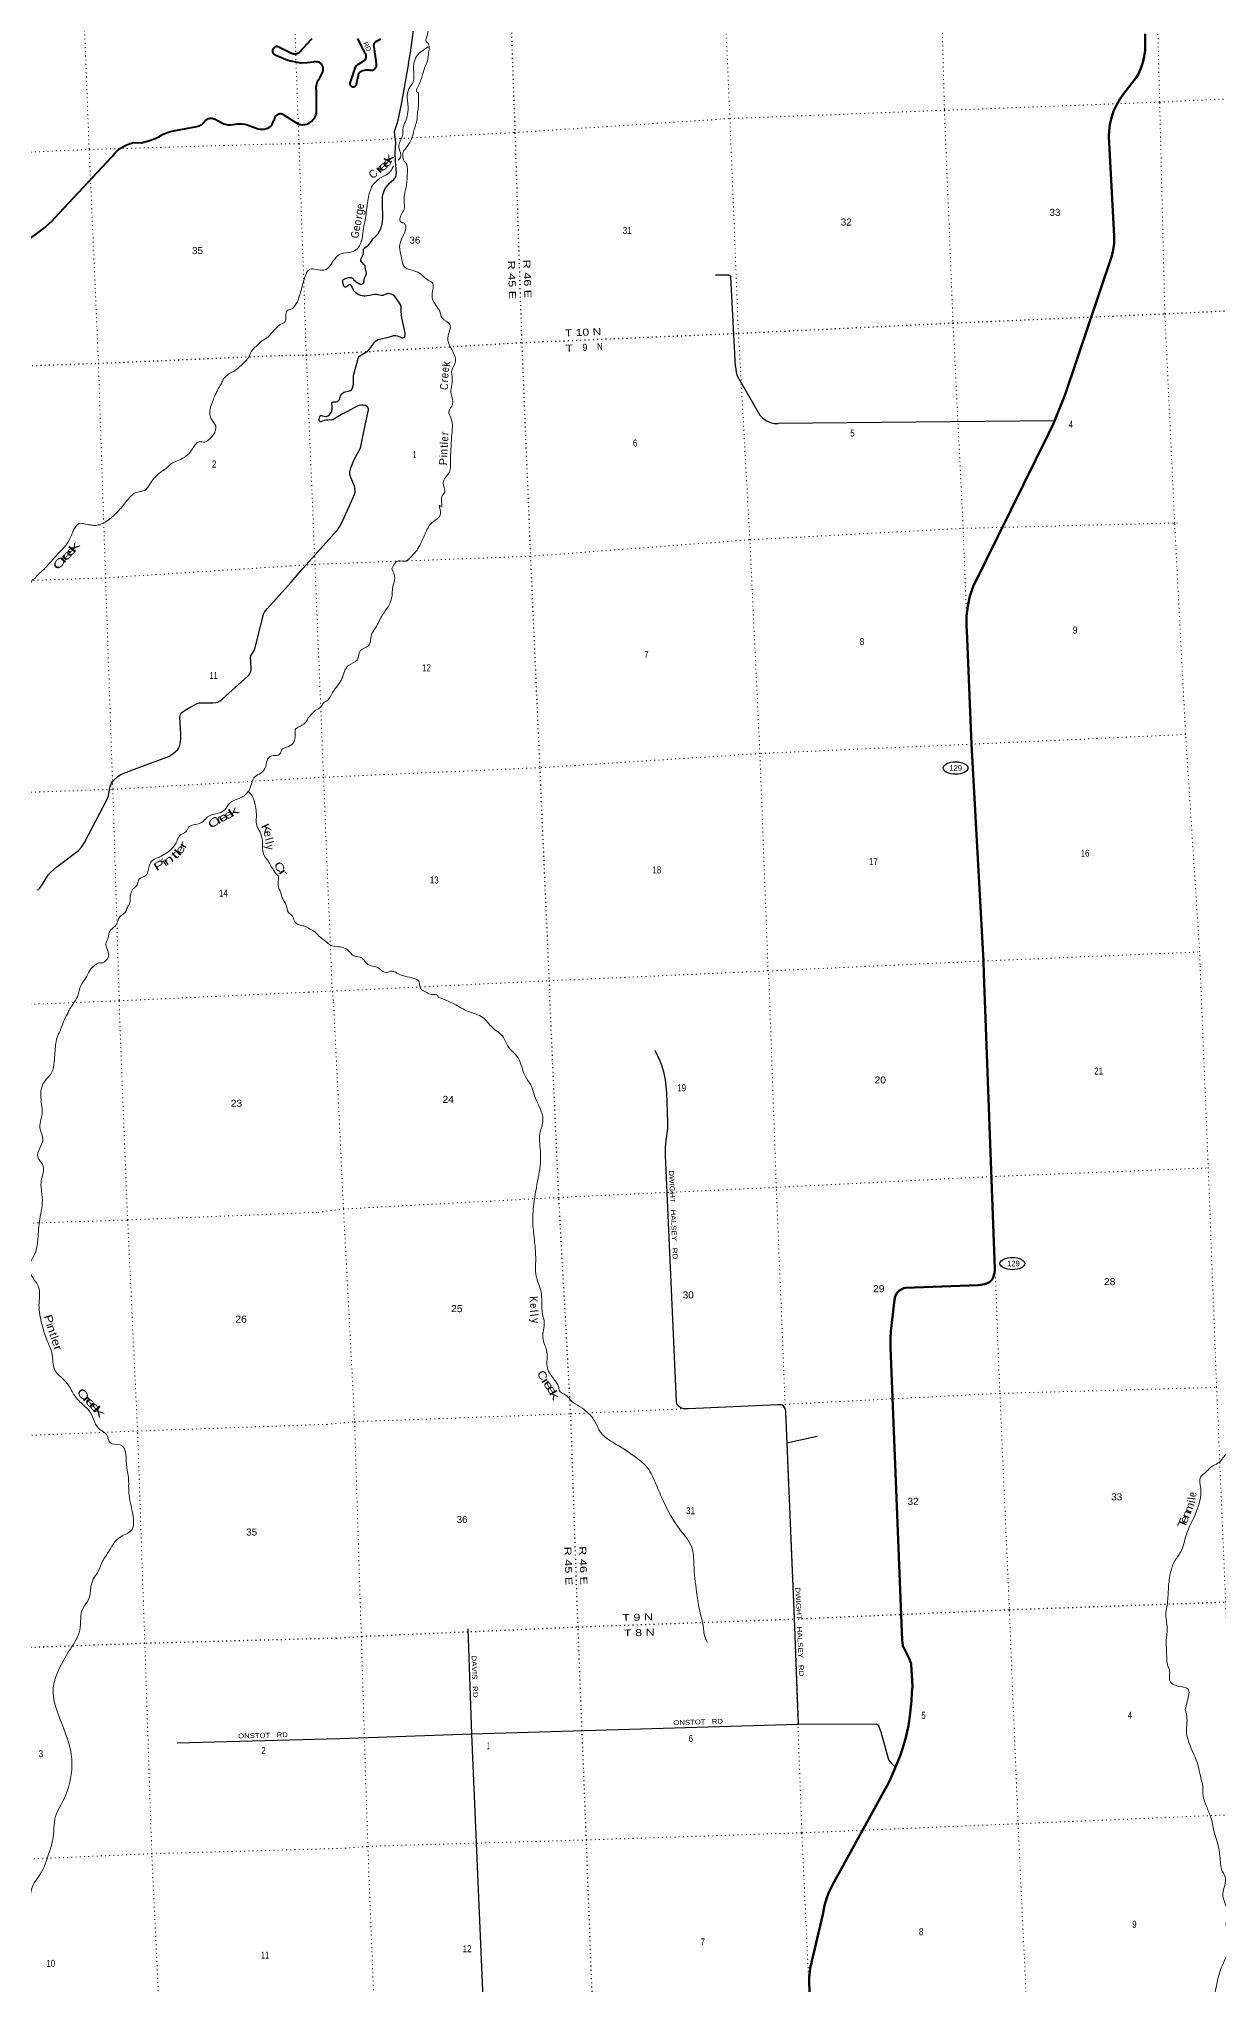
# Model space of a CAD drawing. Header units: feet. Extents: x 757852 to 1040949, y -536576 to -344549.
# Drawn here: x 975915 to 1005393, y -461373 to -412754 of the extents above; entities that cross this region are included whole.
import ezdxf
from ezdxf.enums import TextEntityAlignment as Align

# ---------------------------------------------------------------- set-up
doc = ezdxf.new("R2010")
doc.units = ezdxf.units.FT
doc.header["$LTSCALE"] = 70
doc.linetypes.add('DOTTED', pattern=[1.5, 0.3, -1.2])
for name, color, linetype, lineweight in [('17', 7, 'Continuous', 25), ('23', 7, 'Continuous', 70), ('26', 7, 'Continuous', 40), ('29', 7, 'Continuous', 25), ('39', 7, 'Continuous', 13), ('6', 7, 'DOTTED', 25), ('7', 7, 'DOTTED', 13)]:
    doc.layers.add(name, color=color, linetype=linetype, lineweight=lineweight)
for name, color, linetype in [('27', 7, 'Continuous'), ('30', 7, 'Continuous'), ('41', 7, 'Continuous')]:
    doc.layers.add(name, color=color, linetype=linetype)

msp = doc.modelspace()

# ---------------------------------------------------------------- linework, layer by layer
at = {"layer": '17'}
for centre, major_axis in [((998830.27, -430978.18), (-309.24, 1)), ((1000249.55, -443363.02), (309.24, -1))]:
    msp.add_ellipse(centre, major_axis=major_axis, ratio=0.500121, dxfattribs=at)
at = {"layer": '23'}
for points in [[(999537.63, -436123.95), (999525.14, -435801.96), (999224.68, -430381.89), (999111.3, -427541.82), (999104.04, -427436.88), (999105.27, -427181.97), (999133.14, -426928.58), (999187.34, -426679.49), (999267.28, -426437.44), (1001153.43, -422623.71), (1001279.1, -422365.82), (1001570.67, -421639.76), (1002721.67, -418228.21), (1002735.45, -418182.6), (1002771.23, -418026.63), (1002790.51, -417867.77), (1002792.71, -417730.76), (1002793.08, -417707.74), (1002791.71, -417680.76), (1002665.22, -415189.73), (1002668.21, -415061.88), (1002687.82, -414891.71), (1002725.12, -414724.53), (1002779.69, -414562.16), (1002850.93, -414406.39), (1002938.07, -414258.91), (1003040.14, -414121.36), (1003354.17, -413707.68), (1003391.76, -413641.32), (1003459.02, -413497.63), (1003510.9, -413347.7), (1003546.82, -413193.17), (1003566.39, -413035.73), (1003567.63, -412630.76)], [(999537.63, -436123.95), (999813.47, -443496.14), (999809.84, -443536.18), (999803.08, -443583.5), (999785.94, -443660.98), (999779.7, -443680.73), (999767.23, -443716.09), (999755.8, -443741.05), (999736.56, -443768.61), (999723.58, -443784.73), (999699.14, -443806.04), (999660.18, -443833.61), (999638.35, -443845.04), (999607.69, -443858.04), (999549.48, -443874.68), (999462.18, -443891.32), (999392.83, -443900.33), (997576.22, -443974.25), (997539.49, -443979.71), (997521.82, -443983.87), (997499.99, -443993.23), (997431.4, -444033.79), (997412.69, -444048.35), (997385.67, -444073.31), (997364.88, -444100.35), (997345.34, -444133.81), (997319.15, -444190.82), (997309.8, -444226.18), (997300.18, -444266.14), (997211.64, -445051.09), (997205.03, -445246.23), (997201.33, -445465.36), (997496.3, -452777.21), (997499.48, -452843.66), (997508.32, -452905.54), (997514.56, -452928.42), (997525.46, -452954.93), (997585.83, -453071.11), (997676.94, -453248.43), (997698, -453300.2), (997711.51, -453343.88), (997718.01, -453377.44), (997749.39, -453936.77), (997740.55, -454073.73)], [(997740.55, -454073.73), (997732.3, -454293.34), (997685.23, -454676.58), (997653.32, -454908.99), (997587.04, -455208.76), (997511.97, -455470.56), (997441.3, -455670.23), (997304.37, -456011.22), (997170.56, -456318.87)], [(997170.56, -456318.87), (995745.16, -458906.51), (995653.7, -459097.86), (995615.39, -459220.46), (995550.39, -459411.82), (995508.68, -459634.43), (995196.4, -460978.08), (995180.14, -461129.79), (995173.79, -461226.47), (995169.67, -461329.09), (995256.72, -463453.39)]]:
    msp.add_lwpolyline(points, dxfattribs=at)
at = {"layer": '26'}
for points in [[(981766.37, -413092.16), (981763.2, -413079.99), (981761.33, -413067.55), (981760.77, -413054.99), (981761.52, -413042.44), (981763.58, -413030.04), (981766.93, -413017.92), (981771.52, -413006.22), (981777.32, -412995.06), (981784.25, -412984.56), (981792.23, -412974.85), (981801.19, -412966.03), (981811.02, -412958.19), (981821.62, -412951.42), (981832.87, -412945.8), (981844.64, -412941.38), (981856.81, -412938.22), (981869.24, -412936.35), (981881.8, -412935.79), (982230.2, -413107.76), (982234.78, -413110.06), (982251.87, -413117.26), (982269.63, -413122.64), (982287.85, -413126.14), (982306.34, -413127.71), (982324.89, -413127.34), (982343.29, -413125.03), (982361.36, -413120.81), (982378.89, -413114.73), (982395.68, -413106.84), (982411.56, -413097.25), (982426.35, -413086.05), (982720.76, -412765.86), (982727.92, -412759.09), (982744.64, -412745.55)], [(983803.21, -413511.23), (983685.41, -413862.98), (983685.44, -413866.17), (983686.17, -413875.35), (983687.86, -413884.4), (983690.48, -413893.22), (983694.01, -413901.72), (983698.41, -413909.81), (983703.63, -413917.39), (983709.61, -413924.39), (983716.29, -413930.72), (983723.6, -413936.32), (983731.45, -413941.12), (983739.77, -413945.08), (983748.45, -413948.14), (983757.4, -413950.29), (983766.53, -413951.48), (983775.73, -413951.71), (983784.91, -413950.98), (983793.96, -413949.3), (983802.78, -413946.68), (983811.28, -413943.15), (983819.37, -413938.75), (983826.95, -413933.53), (983833.95, -413927.54), (983840.28, -413920.86), (983845.88, -413913.55), (983850.68, -413905.7), (983854.64, -413897.39), (983857.7, -413888.71), (983900.19, -413685.49), (983900.46, -413682.91), (983903.56, -413663.93), (983908.62, -413645.37), (983915.6, -413627.45), (983924.41, -413610.35), (983934.96, -413594.27), (983947.14, -413579.38), (983960.8, -413565.85), (983974.65, -413559.62), (984012.97, -413545.6), (984052.55, -413535.67), (984092.95, -413529.92), (984133.73, -413528.44), (984174.44, -413531.22), (984180.73, -413533.35), (984194.53, -413536.87), (984208.62, -413538.93), (984222.85, -413539.5), (984237.06, -413538.58), (984251.1, -413536.19), (984264.82, -413532.34), (984278.05, -413527.07), (984290.66, -413520.45), (984302.51, -413512.55), (984313.47, -413503.46), (984323.42, -413493.27), (984332.25, -413482.09), (984339.86, -413470.06), (984346.17, -413457.29), (984351.12, -413443.93), (984354.64, -413430.13), (984356.7, -413416.04), (984357.27, -413401.81), (984356.36, -413387.6), (984353.96, -413373.56), (984293.33, -412952.13), (984292.44, -412947.27), (984290.85, -412933.2), (984290.75, -412919.04), (984292.13, -412904.95), (984294.97, -412891.08), (984299.24, -412877.58), (984304.91, -412864.6), (984311.9, -412852.29), (984320.14, -412840.77), (984329.53, -412830.18), (984339.99, -412820.63), (984351.38, -412812.22), (984363.59, -412805.05), (984376.48, -412799.2), (984466.79, -412752.53)], [(983882.39, -412745.53), (984055.11, -413102.62), (984059.41, -413107.55), (984068.14, -413119.27), (984075.59, -413131.84), (984081.69, -413145.11), (984086.37, -413158.95), (984089.58, -413173.21), (984091.28, -413187.72), (984091.45, -413202.33), (984090.1, -413216.88), (984087.23, -413231.21), (984082.88, -413245.15), (984077.1, -413258.57), (984069.95, -413271.31), (984061.5, -413283.23), (984051.85, -413294.21), (984041.11, -413304.11), (984029.39, -413312.84), (984016.83, -413320.3), (984003.55, -413326.4), (983880.28, -413398.83), (983877.04, -413401.61), (983857.83, -413420.19), (983840.66, -413440.67), (983825.74, -413462.84), (983813.21, -413486.44), (983803.21, -413511.23)], [(981734.89, -414916.21), (981752.58, -414854.21), (981767.85, -414824.59), (981786.26, -414797.16), (981801.7, -414767.97), (981803.97, -414762.31), (981814.05, -414737.19), (981821.27, -414712.31), (981823.91, -414705.43), (981830.68, -414692.13), (981838.81, -414679.6), (981848.2, -414668), (981858.75, -414657.44), (981870.35, -414648.04), (981882.86, -414639.9), (981896.16, -414633.12), (981910.1, -414627.76), (981924.51, -414623.9), (981939.26, -414621.55), (981954.17, -414620.77), (981969.07, -414621.54), (981983.82, -414623.87), (981998.24, -414627.73), (982012.18, -414633.07), (982025.48, -414639.84), (982038.01, -414647.97), (982049.61, -414657.36), (982404.83, -414887.32), (982423.95, -414891.9), (982461.17, -414897.73), (982498.8, -414899.65), (982536.42, -414897.62), (982573.62, -414891.67), (982609.99, -414881.86), (982645.14, -414868.3), (982678.69, -414851.15), (982710.25, -414830.58), (982739.49, -414806.83), (982766.09, -414780.14), (982789.76, -414750.83), (982810.23, -414719.2), (982827.28, -414685.61), (982840.73, -414650.41), (982850.42, -414614.01), (982857.65, -414056.5), (982854.57, -414040.52), (982849.94, -414001.03), (982849.46, -413961.28), (982853.14, -413921.69), (982860.94, -413882.7), (982872.77, -413844.75), (982888.5, -413808.24), (982907.96, -413773.57), (982930.94, -413741.13), (983009.59, -413578.37), (983009.98, -413577.44), (983016.33, -413559.45), (983020.76, -413540.9), (983023.23, -413521.99), (983023.71, -413502.92), (983022.19, -413483.91), (983018.7, -413465.16), (983013.26, -413446.87), (983005.94, -413429.26), (982996.83, -413412.51), (982986.01, -413396.8), (982973.6, -413382.31), (982959.75, -413369.2), (982944.61, -413357.6), (982928.34, -413347.65), (982911.11, -413339.46), (982893.13, -413333.11), (982874.58, -413328.68), (982855.66, -413326.21), (982836.6, -413325.73), (982817.58, -413327.25), (982798.83, -413330.74), (982780.55, -413336.18), (982623.04, -413356.19), (982459.73, -413359.98), (982138.75, -413297.3), (981824.32, -413161.88), (981820.04, -413159.48), (981809.54, -413152.55), (981799.83, -413144.56), (981791.01, -413135.6), (981783.17, -413125.77), (981776.4, -413115.18), (981770.78, -413103.93), (981766.37, -413092.16)], [(974635.35, -418524.06), (976022.35, -417500.5), (976236.19, -417311.55), (976427, -417103.84), (977729.63, -415706.4), (977750.99, -415681.4), (977773.97, -415656.4), (977813.48, -415608.95), (977879.06, -415545.15), (977950.94, -415488.56), (978028.34, -415439.79), (978110.41, -415399.38), (978196.27, -415367.77), (978284.95, -415345.31), (978299.86, -415342.49), (978473.04, -415350.4), (978472.97, -415348.39), (978629.64, -415311.61), (978781.6, -415258.65), (978911.93, -415198.19), (979006.12, -415143.72), (979105.48, -415099.39), (979208.94, -415065.69), (979315.35, -415042.99), (979330.54, -415040.69), (979862, -414947.46), (979895.16, -414938.13), (979927.16, -414925.38), (979957.65, -414909.36), (979986.3, -414890.24), (980012.79, -414868.23), (980036.84, -414843.57), (980041.08, -414838.65), (980029.46, -414851.11)], [(980029.46, -414851.11), (980099.18, -414776.32), (980115.89, -414764.66), (980133.71, -414754.82), (980152.48, -414746.89), (980171.96, -414740.96), (980191.96, -414737.11), (980212.26, -414735.37), (980232.62, -414735.76), (980252.83, -414738.27), (980272.67, -414742.88), (980291.92, -414749.54), (980303.44, -414754.66), (980504.25, -414860.34), (980535.94, -414875.57), (980569.04, -414887.41), (980603.2, -414895.73), (980638.05, -414900.43), (980673.19, -414901.46), (980702.67, -414899.48), (980878.93, -414881.16), (980880.94, -414881.09), (980940.58, -414877.01), (981000.32, -414879.19), (981059.51, -414887.61), (981117.49, -414902.16), (981165.54, -414919.32), (981396.01, -415005.39), (981435.55, -415011.97), (981475.57, -415014.38), (981515.62, -415012.6), (981555.26, -415006.64), (981594.06, -414996.57), (981631.6, -414982.5), (981667.46, -414964.58), (981701.25, -414943.01), (981734.89, -414916.21)]]:
    msp.add_lwpolyline(points, dxfattribs=at)
at = {"layer": '29'}
for p, q in [((984751.14, -416300.77), (984698.88, -416343.56)), ((993165.72, -418655.39), (992827.84, -418657.75)), ((993324.62, -420940.09), (993212.3, -418699.89)), ((1001288.85, -422303.28), (994395.84, -422368.23)), ((981626.51, -426990.36), (982222.05, -426329.45)), ((994612.09, -447847.26), (995366.08, -447678.69)), ((979370.7, -455343.55), (983434.07, -455230.08))]:
    msp.add_line(p, q, dxfattribs=at)
for points in [[(985156.32, -413362.32), (985201.34, -413098.81), (985267.4, -412600.91), (985271.81, -412537.02), (985263, -412332.14), (985247.58, -412080.98), (985249.78, -412001.68), (985267.4, -411847.45), (985276.2, -411807.8), (985289.42, -411768.15), (985357.68, -411609.52), (985377.5, -411534.62), (985412.73, -411340.75), (985456.77, -411076.38)], [(985156.32, -413362.32), (984976.56, -414346.68), (984876.91, -414824.25), (984812.15, -415024.55)], [(984513.22, -417246.09), (984501.11, -416861.67), (984505.52, -416694.23), (984518.73, -416623.73), (984553.96, -416526.8), (984589.19, -416469.52), (984642.04, -416403.43), (984681.67, -416359.36), (984787.37, -416271.24), (984840.22, -416205.15), (984853.43, -416103.81), (984831.41, -415817.41), (984822.6, -415605.91), (984835.81, -415354.76), (984809.39, -415152.08), (984804.99, -415077.17), (984812.15, -415024.55)], [(984081.62, -418500.75), (984073.93, -418447.88), (984068.42, -418430.25), (984064.02, -418420.34), (984037.6, -418389.49), (983982.55, -418327.81), (983964.93, -418304.68), (983959.43, -418290.36), (983958.32, -418279.34), (983962.73, -418256.21), (983975.94, -418228.67), (984004.57, -418178), (984013.37, -418161.48), (984019.98, -418139.45), (984028.79, -418076.66), (984028.79, -418017.17), (984032.09, -418003.96), (984035.39, -417997.35), (984045.3, -417986.34), (984053.01, -417979.72), (984097.05, -417953.28), (984126.78, -417933.46), (984156.5, -417907.02), (984215.96, -417832.11), (984282.02, -417735.18), (984300.73, -417715.36), (984341.47, -417686.71), (984366.79, -417660.28), (984385.51, -417631.63), (984438.36, -417541.32), (984469.18, -417475.21), (984483.5, -417432.26), (984495.61, -417382.68), (984513.22, -417246.09)], [(983768.95, -419017.37), (983729.31, -418928.15), (983708.39, -418905.01), (983698.48, -418900.61), (983685.27, -418901.71), (983659.95, -418911.62), (983600.49, -418951.28), (983586.18, -418955.68), (983575.17, -418956.79), (983564.16, -418953.48), (983555.35, -418950.18), (983545.44, -418941.36), (983538.84, -418930.35), (983505.81, -418812.48), (983506.91, -418798.16), (983514.62, -418782.74), (983533.33, -418766.22), (983556.45, -418755.2), (983665.45, -418717.75), (983681.97, -418714.45), (983698.48, -418715.55), (983720.5, -418718.85), (983740.32, -418726.56), (983753.53, -418737.58), (983781.05, -418764.02), (983848.21, -418823.5), (983888.95, -418851.04), (983919.78, -418868.66), (983947.3, -418880.78), (983969.32, -418885.19), (983990.24, -418881.88), (984005.66, -418873.07), (984021.07, -418862.05), (984030.98, -418847.73), (984043.09, -418827.91), (984046.39, -418806.98), (984045.29, -418770.63), (984048.59, -418751.9), (984062.91, -418718.85), (984094.84, -418648.35), (984100.34, -418629.63), (984100.34, -418610.9), (984081.62, -418500.75)], [(984969.57, -419567.59), (984971.23, -419449.17), (984965.72, -419423.84), (984947, -419383.08), (984850.12, -419235.48), (984814.88, -419195.82), (984763.14, -419153.96), (984718, -419131.93), (984687.17, -419122.02), (984658.54, -419118.71), (984638.73, -419120.92), (984570.47, -419145.15), (984529.73, -419160.57), (984509.91, -419164.98), (984497.8, -419164.98), (984466.97, -419163.88), (984427.34, -419156.17), (984386.6, -419147.35), (984350.27, -419142.95), (984312.83, -419142.95), (984259.99, -419149.56), (984191.73, -419164.98), (984119.06, -419177.1), (984069.51, -419182.6), (984037.59, -419182.6), (983992.45, -419177.1), (983958.32, -419167.18), (983910.97, -419147.36), (983874.64, -419127.53), (983833.9, -419099.99), (983810.78, -419079.06), (983790.97, -419053.73), (983768.95, -419017.37)], [(993165.72, -418655.39), (993186.23, -418661.02), (993197.24, -418670.93), (993206.05, -418680.84), (993212.3, -418699.89)], [(984619.46, -420214.19), (984735.05, -420180.04), (984762.03, -420173.99), (984782.4, -420170.13), (984811.58, -420167.38), (984837.45, -420169.03), (984867.18, -420174.54), (984892.5, -420182.25), (984981.68, -420220.8), (984991.59, -420223.01), (985001.5, -420223.56), (985021.31, -420220.8), (985032.33, -420215.85), (985040.59, -420211.45), (985058.75, -420196.57), (985065.91, -420188.31), (985071.41, -420178.4), (985074.17, -420170.69), (985074.16, -420160.22), (985068.65, -420112.85), (984987.18, -419724.01), (984969.57, -419567.59)], [(983864.18, -420865.19), (983895, -420740.73), (983906.01, -420708.78), (983914.82, -420693.36), (983924.73, -420682.34), (983937.94, -420672.43), (984090.98, -420585.41), (984131.72, -420557.87), (984155.94, -420536.94), (984210.99, -420469.75), (984306.77, -420330.95), (984327.69, -420308.92), (984351.91, -420289.09), (984377.24, -420275.88), (984398.16, -420267.06), (984427.88, -420259.35), (984464.22, -420252.74), (984619.46, -420214.19)], [(983291.65, -422257.54), (983268.54, -422271.86), (983252.03, -422277.36), (983233.31, -422279.57), (983179.37, -422277.36), (983130.92, -422279.57), (983086.88, -422285.08), (983042.84, -422294.99), (982961.37, -422321.42), (982954.76, -422321.43), (982945.96, -422321.42), (982934.94, -422313.72), (982926.14, -422301.6), (982920.63, -422286.18), (982919.53, -422266.35), (982933.84, -422198.06), (982941.55, -422182.63), (982951.46, -422173.82), (982963.57, -422169.41), (982981.18, -422169.42), (983007.61, -422171.61), (983091.29, -422189.24), (983105.59, -422189.24), (983121.01, -422187.04), (983137.52, -422179.33), (983148.54, -422173.82), (983177.16, -422148.49), (983196.98, -422123.15), (983217.9, -422091.21), (983234.41, -422052.65), (983243.22, -422008.59), (983247.62, -421971.14), (983247.63, -421944.7), (983234.41, -421856.57), (983236.61, -421842.26), (983245.42, -421832.34), (983260.84, -421826.84), (983291.67, -421823.53), (983348.92, -421823.53), (983372.04, -421816.93), (983399.56, -421800.4), (983419.38, -421779.47), (983430.39, -421764.04), (983436.99, -421749.73), (983443.6, -421711.17), (983455.71, -421672.62), (983468.92, -421648.39), (983483.24, -421631.86), (983519.57, -421601.02), (983541.59, -421586.7), (983553.7, -421581.19), (983573.52, -421574.59), (983643.98, -421559.16), (983680.31, -421550.35), (983703.44, -421541.53), (983725.45, -421526.12), (983743.07, -421504.08), (983757.38, -421478.75), (983773.9, -421422.57), (983780.5, -421386.22), (983782.71, -421334.44), (983778.3, -421208.87), (983780.5, -421185.74), (983791.52, -421131.76), (983864.18, -420865.19)], [(993324.62, -420940.09), (993341.48, -421085.51), (993363.5, -421156.01), (993407.54, -421235.32), (993940.42, -422160.62), (994002.07, -422226.71), (994063.73, -422270.77), (994120.98, -422306.02), (994226.67, -422350.08), (994297.14, -422363.3), (994395.84, -422368.23)], [(982222.05, -426329.45), (982525.36, -425985.16), (983379.73, -425024.61), (983432.57, -424949.7), (983520.66, -424777.87), (983802.51, -424143.38), (983817.92, -424081.69), (983820.13, -424046.45), (983815.72, -423989.16), (983802.51, -423931.88), (983714.43, -423720.39), (983694.61, -423669.71), (983688.01, -423623.45), (983688.01, -423574.98), (983705.62, -423500.08), (983780.5, -423306.21), (983802.51, -423253.34), (983910.41, -423061.67), (983943.44, -422988.97), (983961.06, -422938.29), (984022.71, -422654.1), (984154.83, -422028.42), (984154.84, -422006.39), (984146.03, -421979.95), (984126.21, -421951.31), (984110.79, -421940.3), (984068.96, -421916.06), (984022.71, -421905.05), (983965.47, -421907.25), (983919.23, -421916.06), (983872.97, -421931.49), (983626.35, -422063.67), (983476.62, -422142.98), (983291.65, -422257.54)], [(980265.98, -429349.07), (980342.33, -429341.2), (980389.28, -429328.28), (980445.62, -429298.92), (980506.66, -429248.43), (981135.78, -428684.78), (981170.99, -428646.03), (981196.81, -428601.41), (981213.25, -428561.48), (981220.29, -428515.68), (981210.9, -428323.1), (981208.56, -428215.07), (981215.59, -428172.8), (981281.32, -428069.46), (981302.45, -428022.49), (981328.27, -427937.94), (981530.15, -427130.05), (981555.98, -427079.55), (981581.8, -427045.5), (981626.51, -426990.36)], [(977689.12, -431465.48), (977709.95, -431400.86), (977732.86, -431357.1), (977757.86, -431317.5), (977795.36, -431274.78), (977876.6, -431196.62), (977922.43, -431163.28), (977966.18, -431137.23), (978149.5, -431062.2), (979178.57, -430678.73), (979224.4, -430651.62), (979261.9, -430626.62), (979332.73, -430566.19), (979386.89, -430511.99), (979416.05, -430470.31), (979432.72, -430436.97), (979449.38, -430374.44), (979466.05, -430241.07), (979466.06, -430135.82), (979441.05, -429707.54), (979445.22, -429677.32), (979453.56, -429643.97), (979474.39, -429604.37), (979495.21, -429582.49), (979545.22, -429546.02), (979653.53, -429478.29), (979870.18, -429365.74), (979924.35, -429348.03), (979978.51, -429344.9), (980265.98, -429349.07)], [(975872.61, -434024.75), (975916.36, -434002.86), (975941.36, -433977.85), (975989.27, -433908.04), (976112.18, -433704.84), (976155.92, -433641.27), (976203.84, -433592.3), (976364.23, -433449.54), (976905.85, -433041.06), (976982.94, -432958.73), (977055.84, -432840.98), (977630.79, -431740.58), (977653.71, -431670.76), (977689.12, -431465.48)], [(991314.28, -438032.45), (991385.97, -438191.7), (991448.46, -438317.26), (991481.63, -438402.38), (991528.36, -438568.37), (991570.41, -438774.09), (991581.37, -438852.79), (991603.96, -439098.43), (991628.82, -439833.12), (991630.9, -439985.54), (991589.43, -440290.16), (991572.75, -440464.33), (991572.41, -440663.88), (991842.99, -446811.9), (991854.29, -446862.92), (991873.66, -446886.74), (991912.7, -446923.71), (991976.58, -446966.92), (992021.35, -446984.74), (992059.44, -446989.74), (992149.61, -446985.08), (994386.71, -446888.82), (994467.16, -446885.21), (994497.19, -446894.82), (994515.2, -446914.04), (994549.3, -446963.46), (994566.84, -447002.95), (994580.04, -447069.03), (994792.6, -452230.38), (994893.61, -454876.13)], [(986640.49, -452490.2), (986728.33, -455123.15), (987070.55, -463094.74), (987186.2, -465925.61), (987199.02, -466030.69), (987284.65, -466359.76), (987519.4, -467402.11), (987527.32, -467501.31), (987523.5, -467634.53), (987494.61, -467819.26), (987474.2, -467887.36), (987343.91, -468212.01), (987329.13, -468266.75), (987318.21, -468324.23), (987312.36, -468417.88), (987310.71, -468600.43), (987511.63, -471164.57)], [(983434.07, -455230.08), (986736.2, -455118.8), (994895.74, -454876.12), (996843.15, -454864.16), (996865.82, -454874.63), (996879.84, -454886.32), (996903.27, -454921.65), (996958.59, -455071.6), (997146.19, -455730.28), (997165.4, -455772.29), (997195.25, -455821.45), (997237.31, -455870.55), (997329.49, -455948.67)]]:
    msp.add_lwpolyline(points, dxfattribs=at)
at = {"layer": '39'}
for p, q in [((985579.18, -412993.58), (985645.53, -412951.54)), ((982432.76, -429939.33), (982376.83, -429969.06)), ((982623.56, -434964.51), (982588.41, -434946.41))]:
    msp.add_line(p, q, dxfattribs=at)
for points in [[(1003389.49, -402625.1), (1003682.53, -402650.94), (1004045.56, -402709.55), (1004405.26, -402782.4), (1004796.37, -402922.09), (1005138.43, -403046.09), (1005454.02, -403205.59), (1005630.88, -403325.63), (1005753.11, -403398.07), (1005909.79, -403517.1), (1006067.63, -403660.2), (1006189.12, -403758.83), (1006324.59, -403897), (1006415.7, -404033.32), (1006579.67, -404178.14), (1006739.72, -404325.16), (1006857.08, -404546.68), (1006964.83, -404943.67), (1006994.48, -405223.81), (1007036.73, -405473.16), (1007041.03, -405853.11), (1007071.46, -406149.3), (1007063.29, -406479.58), (1007064.7, -406841.56), (1007067.15, -407183.38), (1007073.07, -407430.49), (1007074.91, -407718.03), (1007096.72, -408002.58), (1007121.78, -408270.88), (1007169.37, -408505.89), (1007186.94, -408744.38), (1007217.79, -408966.13), (1007249.36, -409244.17), (1007306.86, -409434.44), (1007364.78, -409674.98), (1007365.06, -409805.7), (1007348.58, -409880.94), (1007342.62, -409965.71), (1007302.66, -410096.4), (1007331.05, -410225.75), (1007410.34, -410408.91), (1007470.53, -410737.84), (1007516.57, -410940.74), (1007584.17, -411090.29), (1007648.44, -411254.08), (1007709.7, -411355.67), (1007765.55, -411511.83), (1007818.12, -411766.7), (1007902.99, -411981.78), (1008009.83, -412193.76), (1008112.15, -412353.68), (1008235.8, -412538.69), (1008353.04, -412715.97), (1008509.98, -412923.48), (1008652.83, -413089.45), (1008806.69, -413274.99), (1009027.58, -413473.33), (1009283.95, -413698.08), (1009551.27, -413857.93), (1009882.05, -414123.29), (1010119.68, -414334.88), (1010352.03, -414520.59), (1010429.06, -414740.08), (1010620.84, -414877.49), (1010668.69, -414826.87), (1010648.52, -414701.14), (1010545.85, -414575.44), (1010453.32, -414451.25), (1010320.63, -414329.04), (1010178.1, -414211.33), (1010101.65, -414128.6), (1009980.26, -414031.97), (1009978.58, -413955.62), (1010151.13, -414069.85), (1010367.39, -414214.1), (1010571.99, -414366.98), (1010695.77, -414471.53), (1010793.88, -414627.62), (1010929.35, -414890.5), (1011236.56, -415084.6), (1011416.45, -415184.38), (1011624.2, -415319), (1011763.3, -415448.95), (1011885.27, -415557.61), (1012181.24, -415685.88), (1012376.78, -415734.61), (1012677.33, -415832.49), (1013086.96, -415939.09), (1013175.9, -415989.03), (1013249.11, -416088.02), (1013357.16, -416116.91), (1013383.45, -416119.64), (1013405.73, -416122.57), (1013450.47, -416132.44), (1013495.8, -416093.5)], [(986508.49, -408826.57), (986365.66, -409076.96), (986296.66, -409231.21), (986219.17, -409418.05), (986149.03, -409590.45), (986093.07, -409806.41), (986054.69, -410011.45), (985982.94, -410191.97), (985895.93, -410306.87), (985839.39, -410386.08), (985756.33, -410541.02), (985662.01, -410712.6), (985610.75, -410817.7), (985571.27, -410958.42), (985565.31, -411043.19), (985587.23, -411205.04), (985566.37, -411314.68), (985551.67, -411468.27), (985553.02, -411621.07), (985554.02, -411808.08), (985548.77, -411949.14), (985560.55, -412109.47), (985583.74, -412172.7), (985637.68, -412330.96), (985649.17, -412485.28), (985613.19, -412698.24), (985595.02, -412821.83), (985628.69, -412852.36), (985650.51, -413136.91), (985610.8, -413356.09), (985558.12, -413473.33), (985508.15, -413646.75), (985395.37, -413935.9), (985374.54, -414087.78), (985380.56, -414087.48), (985404.81, -414172.78), (985401.89, -414362), (985403.28, -414432.33), (985379.87, -414572.26), (985372.71, -414715.43), (985298.65, -415014.74), (985209.57, -415294.68), (985084.09, -415487.9), (985027.46, -415565.1), (985017.83, -415740.57), (985043.22, -415807.71), (985081.29, -415846.07), (985126.49, -416073.15), (985102.65, -416412.24), (985045, -416801.26), (985043.44, -417018.57), (985006.59, -417088.76), (984959.93, -417330.41), (985041.97, -417362.59), (984982.71, -417759.74), (984929.5, -417949.41), (984980.85, -418220.44), (985050.43, -418452.36), (985233.56, -418535.89), (985432.37, -418610.6), (985608.67, -418760.85), (985743.34, -418840.73), (985744.33, -419152.44), (985802.8, -419362.78), (985935.16, -419561.45), (985993.51, -419727.54), (986188.75, -419894.95), (986136.32, -420225.39), (986208.68, -420473.26), (986323.1, -420841.76), (986236.05, -421039.13), (986247.19, -421227.66), (986225.65, -421447.96), (986218.52, -421633.36), (986256.75, -421882.91), (986163.2, -422070.54), (986212.93, -422224.99), (986231.93, -422700.76), (986215.15, -423019.39), (986203.03, -423309.62), (986177.99, -423582.39), (986078, -423720.06), (986019.68, -423845.62), (986059.34, -424083.03), (985979.32, -424217.7), (985963.9, -424439.71), (985938.75, -424418.82), (985952.24, -424573.04), (985883.72, -424737.31), (985743.94, -424842.74), (985572.35, -425122.7), (985435.47, -425413.03), (985340.27, -425566.55), (985225.45, -425688.85), (985088.16, -425804.21), (984900.98, -425803.35), (984739.36, -425998.34)], [(985579.18, -412993.58), (985491.75, -413058.21), (985421.91, -413111.93), (985313.72, -413288.21), (985279.17, -413489.04), (985291.08, -413693.62), (985273.4, -413827.24), (985164.92, -413997.5), (985123.89, -414230.83), (985141.69, -414390.87), (985129.54, -414638.86), (985078.15, -414824.43), (985008.98, -415016.9), (985012.51, -415131.37), (984915.39, -415411.7), (984950.33, -415593.03), (984962.89, -415644.71), (984932, -415754.84), (984902.74, -415782.72)], [(984777.52, -415931.41), (984684.44, -416086.81), (984471.45, -416217.96), (984257.74, -416417.52), (984137.66, -416805.59), (984086.88, -417170.13), (984013.3, -417604.19), (983946.79, -417893.07), (983738.52, -418080.31), (983461.22, -418130.13), (983348.37, -418210.09), (983040.11, -418534.99), (982681.02, -418516.42), (982554.7, -418733.82), (982432.75, -419166.23), (982340.85, -419387.97), (982211.98, -419510.96), (982121.18, -419547.6), (982073.68, -419813.43), (981948.36, -419890.99)], [(981948.36, -419890.99), (981861.72, -419969.71), (981787.97, -420044.65), (981677.71, -420167.09), (981525.07, -420284.99), (981452.2, -420327.75), (981417.48, -420369.16), (981316.26, -420463.15), (981223.72, -420574.91), (981152.24, -420714.07), (981048.15, -420840.31), (980892.48, -420986.46), (980768.9, -421073.19), (980664.26, -421127.11), (980629.18, -421158.49), (980533.77, -421246.25), (980490.79, -421338.19), (980426.28, -421446.96), (980369.95, -421559.46), (980324.74, -421645.45), (980269.4, -421786.05), (980203.14, -421959.18), (980187.51, -422142.59), (980234.43, -422275.57), (980334.2, -422424.77), (980333.51, -422519.24), (980309.82, -422588.39), (980186.93, -422751.46), (980059.04, -422830.32), (979922.08, -422823.08), (979755.44, -422999.75), (979624.22, -423155.08), (979451.15, -423263.66), (979294.73, -423331.46), (979126.24, -423455.95), (979048.34, -423527.01), (979050.27, -423524.93), (978916.93, -423620.05), (978813.78, -423716.12), (978759.69, -423778.31), (978614.33, -423988.39), (978569.64, -424032.16), (978514.06, -424052.2), (978422.26, -424071.51), (978289.3, -424120.4), (978153.29, -424253.79), (977941.22, -424510.43), (977776.16, -424674.99), (977570.72, -424834.94), (977428.15, -424896.22), (977310.18, -424914.45), (977201.19, -424902.21), (977051.47, -424875.33), (976940.47, -424863.16), (976821.4, -424963.81), (976764.85, -425070.29), (976714.9, -425192.62), (976601.38, -425393.54), (976495.27, -425519.85), (976405.89, -425607.39), (976202.87, -425835.58), (976086.73, -425962.24), (976032.49, -426020.42), (975933.14, -426110.32), (975818.8, -426230.9), (975807.17, -426243.36), (975755.89, -426271.29), (975721.88, -426332.77), (975411.46, -426309.54), (975221.68, -426229.82), (975083.46, -426130.2), (974888.44, -426072.76), (974739.13, -426114.19), (974644.38, -426163.75), (974526.51, -426298.51), (974246.15, -426443.01), (974180.11, -426451.37), (973937.84, -426536.26), (973784.69, -426696.38), (973663.75, -426801.11), (973504.42, -426786.63), (973356.31, -426862.17), (973282.07, -426923.06), (973134.13, -427117.16), (972970.87, -427275.62), (972789.43, -427318.18), (972592.76, -427441.65), (972534.2, -427548.21), (972424.88, -427640.47), (972193.56, -427807.36), (972081.11, -428038.39)], [(984739.36, -425998.34), (984812.76, -426226.05), (984764.64, -426437.6), (984731.21, -426744.98), (984642.46, -426948.46), (984499.59, -427156.62), (984329.95, -427476.72), (984222.64, -427671.06), (984173.28, -427898.76), (983949.02, -428046.55), (983875.38, -428271.42), (983654.84, -428413), (983491.61, -428740.83), (983257.17, -429094.28), (983102.35, -429305.03), (983029.92, -429346.81), (982964.41, -429448.58), (982835.7, -429533.35), (982779.62, -429580.35), (982649.9, -429727.52), (982548.29, -429873.31), (982487.61, -429908.47), (982432.76, -429939.33)], [(982376.83, -429969.06), (982324.19, -430017.84), (982321.72, -430081.01), (982323.75, -430195.48), (982295.81, -430315.02), (982151.42, -430438.66), (982062.2, -430473.95), (981987.18, -430512.77), (981961.62, -430586.01), (981899.71, -430654.5), (981737.43, -430670.26), (981641.53, -430743.97), (981584.16, -430940.9), (981463.41, -431107.92), (981309.85, -431199.73), (981247.78, -431320.47), (981178.29, -431515.82), (980984.1, -431709.54), (980803.73, -431782.2), (980681.87, -431860.84), (980562.84, -432019.76), (980335.34, -432124.22), (980132.88, -432197.67), (980020.33, -432312.15), (979820.09, -432391.54), (979655.64, -432459.62), (979579.58, -432582.87), (979461.1, -432643.3), (979375.5, -432780.95), (979343.7, -432848.38), (979286.59, -432938.81), (979144.63, -433074.42), (978998.96, -433161.93), (978874.59, -433226.6), (978730.57, -433304.01), (978671.07, -433440.74), (978637.53, -433572.53), (978609.76, -433639.82), (978523.33, -433697.12), (978405.55, -433777.62), (978373.53, -433895.3), (978274.46, -433993.23), (978210.59, -434120.06), (978196.07, -434221.05), (978188.21, -434339.88), (978126.28, -434464.63), (978081.85, -434572.7), (977994.05, -434648.13), (977920.23, -434721.06), (977874.15, -434839.23), (977791.86, -434956.66), (977688.71, -435052.73), (977646.19, -435214.98), (977596.45, -435343.33), (977589.84, -435383.75), (977595.63, -435433.78), (977617.98, -435497.29), (977649.52, -435707.17), (977595.78, -435779.4), (977529.58, -435840), (977429.32, -435847.55), (977310.77, -435905.98), (977188.74, -436036.87), (977086.78, -436223.32), (976987.48, -436371.5), (976928.26, -436516.25), (976900.68, -436645.82), (976800.65, -436830.2), (976703.07, -436970.27), (976642.86, -437086.93), (976635.75, -437113.3)], [(981150.32, -431564.21), (981218.83, -431638.98), (981294.64, -431793.05), (981326.06, -431942.65), (981352.67, -432126.58), (981348.52, -432293.5), (981372.05, -432447.4), (981416.84, -432520.17), (981483.25, -432692.65), (981506.76, -432902.82), (981519.46, -433091.25), (981647.8, -433309.78), (981761.1, -433500.71), (981833.2, -433606.68), (981881.23, -433657.23), (981906.67, -433694.51), (981905.09, -433706.62), (981903.93, -433730.78), (981898.6, -433807.32), (981905.64, -433949.75), (981947.69, -434058.78), (982010.72, -434249.47), (982098.65, -434405.12), (982153.37, -434588.06), (982251.14, -434681.06), (982314.55, -434825.52), (982423.73, -434900.04), (982526.04, -434924.72), (982588.41, -434946.41)], [(982623.56, -434964.51), (982760.03, -435040.28), (982826.61, -435085.28), (982943.14, -435206.28), (983082.88, -435308.03), (983214.41, -435406.16), (983393.3, -435443.64), (983580.71, -435490.76), (983691.77, -435581.85), (983770.22, -435664.49), (983945.2, -435704.17), (984037.12, -435774.08), (984139.31, -435889.74), (984312.57, -435935.54), (984411.26, -435978.97), (984476.51, -436038.12), (984639.63, -436082.41), (984738.94, -436055.4), (984865.93, -436101.46), (985011.96, -436166.7), (985233.79, -436218.16), (985352.56, -436260.61), (985395.98, -436284.62), (985429.52, -436395.61), (985485.92, -436521.57), (985613.88, -436587.7), (985725.11, -436640.57), (985862.3, -436647.91), (985905.7, -436711.6)], [(1011421.07, -435602.2), (1011266.38, -435772.32), (1011143.02, -436018.61), (1010935.24, -436144.99), (1010797.81, -436285.38), (1010657.08, -436461.97), (1010412.94, -436571.36), (1010283.75, -436723.55), (1010213.8, -436936.19), (1010194.37, -437173.44), (1010041.05, -437526.91), (1010037.34, -437645.36), (1010103.55, -437962.37), (1009945.65, -438285.88), (1009751.19, -438582.37), (1009682.03, -438939.41), (1009457.41, -439333.06), (1009182.97, -439738.19), (1009147.53, -439975.91), (1009077.68, -440296.86), (1008964.92, -440470.64), (1008706.97, -440590.46), (1008649.21, -440812.78), (1008588.64, -440993.05), (1008559.32, -441236.61), (1008490.38, -441294.78), (1008348.25, -441399.2), (1008295.64, -441577.24), (1008193.88, -441698.54), (1008187.61, -441891.28), (1008052.61, -442053.66), (1007932.37, -442151.43), (1007925.21, -442298.06), (1007854.61, -442580.93), (1007861.49, -442729.16), (1007889.37, -443031.23), (1007920.03, -443166.74), (1007861.74, -443258.69), (1007890.4, -443394.25), (1007817.1, -443641.09), (1007714.41, -443714.28), (1007617.78, -443893.6), (1007596.65, -444042.65), (1007590.1, -444221.36), (1007519.1, -444379.87), (1007471.77, -444623.95), (1007395.64, -444724.45), (1007428.49, -444869.92), (1007502.82, -444986.1), (1007362.28, -445172.72), (1007244.44, -445497.07), (1007134.93, -445734.94), (1007007.1, -445957.29), (1006956.67, -446247.59), (1006899.17, -446379.64), (1006907.81, -446515.78), (1006836.5, -446658.26), (1006730.44, -446661.34), (1006709.04, -446796.36), (1006622.1, -447165.95), (1006523.18, -447226.99), (1006359.02, -447434.35), (1006179.8, -447587.99), (1006099.98, -447704.64), (1005951.01, -447869.43), (1005832.97, -447977.17), (1005583.84, -448138.86), (1005389.82, -448355.1), (1005237.14, -448431.75), (1005070.05, -448591.05), (1004952.04, -448700.79), (1004957.41, -448977.44), (1004933.46, -449291.04), (1004846.78, -449570.37), (1004593.72, -450149.38), (1004457.77, -450572.55), (1004298.31, -450815.87), (1004197.97, -451113.64), (1004149.64, -451512.2), (1004117.36, -451912.3), (1004088.68, -452085.63), (1004120.24, -452473.84), (1004098.33, -452789.39), (1004107.75, -453172.23), (1004138.62, -453422.06), (1004174.35, -453509.28), (1004185.88, -453793.77), (1004485.1, -453943.54), (1004636.18, -453991.3), (1004622.16, -454300.6), (1004572.06, -454504.64)], [(985905.7, -436711.6), (986341.52, -436897.79), (986628.89, -437055.92), (987012.35, -437213.27), (987251.48, -437465.07), (987530.55, -437711.7), (987628.57, -437913.45), (987892.76, -438218.68), (988067.79, -438674.93), (988210.29, -438899.45), (988320.4, -439209.16), (988515.27, -439759.11), (988438.18, -440120.39), (988455.67, -440609.3), (988395.57, -441226.84), (988287.98, -441873.83), (988263.57, -442369.98), (988306.45, -442826.06), (988334.78, -443254.48), (988346.94, -443675.35), (988466.42, -444054.99), (988503.4, -444619.56), (988549.73, -444840.86), (988510.67, -445201.03), (988623, -445625.01), (988612.05, -445886.08), (988752.41, -446206.95), (988909.47, -446459.13), (988941.58, -446566.51), (989077.16, -446640.8), (989228.43, -446800.88), (989431.21, -446933.39), (989628.3, -447082.11), (989823.22, -447325.17), (989950.22, -447576.21), (990214.9, -447803.2), (990569.43, -448017.55), (990853.65, -448219.9), (991122.6, -448460.81), (991345.11, -448887.6), (991525.36, -449303.59), (991939.52, -450011.64), (992236.49, -450458.33), (992288.79, -450884.05), (992354.15, -451570.15), (992424.62, -452003.36), (992516.43, -452401.86), (992570.48, -452711.19), (992622.76, -452826.01)], [(976635.75, -437113.3), (976525.17, -437332.82), (976467.48, -437498.85), (976402.67, -437624.95), (976333.67, -437891.59), (976299.13, -438317.83), (976230.46, -438596.51), (976046.15, -438830.08), (975960.47, -439147.32), (975995.32, -439615.87), (975947.82, -440008.35), (976016.56, -440247.3), (975888.46, -440702.08), (976012.32, -440901.46), (975994.45, -441202.87), (975967.33, -441386.16), (976000.2, -441708.3), (975938.75, -442251.62), (975889.91, -442742.44), (975834.48, -443064.9), (975673.47, -443490.46), (975740.9, -443681.29), (975904.78, -443949.83), (975917.08, -444400.92), (975990.32, -444878.5), (976104.79, -445248.66), (976248, -445642.13), (976301.96, -446001.84), (976658.16, -446403.76), (976742.76, -446562.03), (976938.36, -446815.7), (977194.39, -447077.8), (977449.34, -447520.5), (977605, -447634.77), (977698.99, -447842.96), (977947.34, -447896.61), (978111.56, -448472.1), (978146.73, -448657.76), (978162.56, -449090.71), (978261.51, -449627.79), (978228.32, -450029.92), (977961.75, -450191.42), (977808.97, -450329.87), (977641.47, -450591.08), (977489.63, -450837.84), (977378.13, -451091.56), (977274.14, -451252.79), (977213.47, -451457.02), (977155.59, -451763.5), (977018.82, -451973.75), (976937.52, -452525.61), (976693.75, -453007.52), (976372.86, -453605.81), (976272.22, -453963.58), (976379.21, -454574.68), (976733.09, -455700.93), (976722.78, -456132.55), (976470.39, -456887.54), (976352.11, -457113.35), (976271.69, -457697.29), (976164.45, -458107.39), (975945.84, -458628.76), (975734.67, -458981.41), (975694.39, -459197.14), (975521.1, -459540.76), (975323.99, -459746.58), (975202.37, -460070.79), (975108.35, -460229.75), (974949.17, -460575.01), (974764.65, -460874.79), (974562.56, -461339.55), (974399.53, -461690.93), (974204.66, -462199.64), (974037.92, -462488.92), (973989.34, -462915.53), (973904.51, -463190.62), (973831.83, -463469.4), (973925.13, -463725.75), (974202.56, -464109.68), (974267.65, -464509.22), (974299.83, -464879.54), (974352.1, -465177.1), (974314.99, -465729.81), (974174.32, -466239.09), (973985.09, -466718.04)], [(1004572.06, -454504.64), (1004614.74, -454744.1), (1004605.3, -455083.36), (1004662.27, -455336.44), (1004895.92, -455925.38), (1004948.65, -456166.55), (1005007.23, -456399.53), (1005016.36, -456664.04), (1005101.65, -456932.34), (1005208.91, -457198.01), (1005289.67, -457542.67), (1005408.2, -457976.49), (1005453.8, -458366.3), (1005476.38, -458498.03), (1005568.42, -458701.95), (1005558.34, -458904.83), (1005510.36, -459114.83), (1005571.32, -459367.8), (1005626.48, -459630.97), (1005601.46, -459786.14), (1005618.21, -460030.36), (1005686.24, -460234.99), (1005612.48, -460664.37), (1005500.97, -460902.29), (1005376.17, -461281.01), (1005310.67, -461619.89), (1005247.26, -462067.02), (1005239.71, -462400.21), (1005272.97, -462670.03), (1005139.04, -462990.84), (1004988.52, -463282.05), (1004982.52, -463488.82), (1004926.57, -463701.06), (1004826.52, -463910.56), (1004696.86, -464038.69), (1004569.6, -464393.41), (1004389.47, -464603.24), (1004403.4, -464805.42), (1004357.22, -465005.34), (1004301.6, -465131.32)]]:
    msp.add_spline(points, degree=3, dxfattribs=at)
at = {"layer": '6'}
for points in [[(986972.97, -390911.54), (987136.9, -393822.79), (987183.01, -399184.95), (987466.21, -404414.78), (987626.47, -409765.3), (987814.88, -415104.99), (987983.3, -420343.87), (988201.48, -425685.52), (988433.01, -430970.18), (988666.47, -436294.98), (988680.87, -436592.58)], [(981979.81, -420664.34), (982599.43, -420656.54), (987983.3, -420343.87), (993403.28, -420111.9), (998767.69, -419854.5), (1004061, -419624.73), (1009368.91, -419364.07), (1013629.48, -419126.89)], [(950323.02, -422026.63), (955726.67, -421789.84), (961178.49, -421549.73), (966596.38, -421316.85), (971968.61, -421043.41), (977404.42, -420862.12), (981979.81, -420664.34)], [(990486.17, -482255.2), (990396.42, -479054.63), (990177.57, -473653.29), (990020.8, -468356.47), (989797.42, -463031.49), (989601.29, -457769.9), (989391.92, -452444.52), (989210.59, -447120.32), (988914.01, -441737.3), (988680.87, -436592.58)], [(983348.35, -452728.35), (983988.52, -452680.98), (989391.92, -452444.52), (994792.6, -452248.41), (1000171.09, -452012.93), (1005581.17, -451821.62), (1011006.87, -451609.79), (1015051.59, -451410.65)], [(983348.35, -452728.35), (978562.37, -452858.02), (973172.43, -453054.06), (967829.11, -453266.92), (962461.84, -453484.43), (957066.67, -453782.92), (951647.85, -454110.21)]]:
    msp.add_lwpolyline(points, dxfattribs=at)
at = {"layer": '7'}
for points in [[(994167.03, -436356.4), (994144.18, -436050.12), (993937.59, -430615.39), (993687.2, -425273.31), (993403.28, -420111.9), (993187.95, -414745.98), (992959.41, -409356.58), (992805.89, -404062.05), (992625.5, -398752.74), (992475.19, -393399.72), (992351.02, -390679.99)], [(981565.99, -391143.07), (981697.79, -393908.86), (981871.87, -399337.15), (982054.69, -404696.62), (982225.24, -410010.43), (982416.38, -415375.53), (982599.43, -420656.54), (982816.19, -425885.61), (983029.48, -431209.39), (983248.05, -436559.06), (983281.78, -436823.72)], [(997981.55, -401026.1), (998106.16, -403809.81), (998410.37, -409141.19), (998550.78, -414538.95), (998767.69, -419854.5), (999019.26, -424971.24), (999224.68, -430381.89), (999525.14, -435801.96), (999538.54, -436122.35)], [(1004940.48, -435888.83), (1004931.26, -435574.7), (1004579.74, -430139.03), (1004305.96, -424854.43), (1004061, -419624.73), (1003931.86, -414335.03), (1003792.43, -408957.34), (1003484.69, -403511.48), (1003505.15, -402635.51)], [(976943.49, -409588.7), (976968.19, -410231.51), (977172.25, -415519.19), (977404.42, -420862.12), (977581.01, -426225.11), (977762.85, -431509.57), (977922.67, -436796.82), (977926.91, -437052.07)], [(981754.84, -415382.61), (982416.38, -415375.53), (987799.8, -415095.06), (993187.95, -414745.98), (998550.78, -414538.95), (1003931.86, -414335.03), (1009257.84, -414073.49), (1009594.24, -414038.86)], [(950100.94, -416647.94), (950165.96, -416645.24), (955523.49, -416357.5), (960980.88, -416217.62), (966396.99, -415934.59), (971724.45, -415759.16), (977172.25, -415519.19), (981754.84, -415382.61)], [(982205.92, -425926.84), (982816.19, -425885.61), (988201.48, -425685.52), (993687.2, -425273.31), (999004.85, -424988.27), (1004380.31, -424853.57)], [(982205.92, -425926.84), (977581.01, -426225.11), (974811.49, -426323.62)], [(1004579.74, -430139.03), (999224.68, -430381.89), (993937.59, -430615.39), (988433.01, -430970.18), (983029.48, -431209.39), (982431.59, -431242.38)], [(950762.91, -432680.44), (950817.69, -432679.24), (956171.29, -432430.21), (961521.63, -432219.82), (966987.87, -431932.99), (972357.65, -431703.83), (977762.85, -431509.57), (982431.59, -431242.38)], [(982659.33, -436579.87), (983250.93, -436555.41), (988666.47, -436294.98), (994144.18, -436050.12), (999525.14, -435801.96), (1004931.26, -435574.7)], [(1006772.41, -481550.4), (1006623.71, -478328.32), (1006422.57, -473014.73), (1006233.4, -467698.79), (1006017.07, -462427.76), (1005784.62, -457151.19), (1005581.17, -451821.62), (1005354.81, -446446.58), (1005146.72, -440980.75), (1004940.48, -435888.83)], [(982659.33, -436579.87), (977922.67, -436796.82), (972544.22, -437008.21), (967159.96, -437225.83), (961797.36, -437430.63), (956364.24, -437744.4), (951066.75, -437976.56), (950981.76, -437980.9)], [(995994.32, -482018.12), (995867.87, -478827.43), (995637.52, -473452.51), (995457.83, -468212.51), (995229.73, -462860.7), (994987.59, -457591.31), (994793.88, -452247.42), (994569.79, -446886.36), (994348.43, -441459.02), (994167.03, -436356.4)], [(999537.63, -436123.95), (999728.94, -441188.34), (999936.14, -446608.06), (1000175.48, -452032.86), (1000390.97, -457364.09), (1000642.21, -462680.24), (1000882.67, -467956.58), (1001031.12, -473237.6), (1001244.62, -478568.88), (1001387.71, -481784.7)], [(979780.43, -482712.22), (979657.08, -479528.89), (979432.83, -474250.23), (979236.75, -468900.61), (978992.37, -463546.24), (978737.83, -458113.89), (978562.37, -452858.02), (978381.42, -447548.13), (978133.26, -442276.12), (977926.91, -437052.07)], [(983281.78, -436823.72), (983529.34, -442000.08), (983806.63, -447317.48), (983970.63, -452573.98), (984137.41, -457932.44), (984342.81, -463198.02), (984590.19, -468624.6), (984836.69, -473902.77), (985085.93, -479035.66)], [(982894.2, -442084.5), (983529.34, -442000.08), (988911.5, -441711.29), (994348.43, -441459.02), (999725.67, -441190.41), (1005146.56, -440972.73)], [(968067.12, -442629.31), (972734.75, -442452.31), (978131.2, -442274.16), (982894.2, -442084.5)], [(983120.26, -447382.77), (983806.63, -447317.48), (989214.56, -447118.2), (994567.72, -446882.41), (999938.14, -446608), (1005357.09, -446460.56)], [(983120.26, -447382.77), (978381.42, -447548.13), (972992.08, -447766.22), (967610.55, -447976.07), (962279.49, -448196.64), (956835.67, -448404.13), (951423.33, -448672.5)], [(983572.28, -457976.67), (984135.01, -457930.04), (989601.29, -457769.9), (994987.59, -457591.31), (1000390.97, -457364.09), (1005786.35, -457137.1), (1011165.75, -456912.58), (1015286.87, -456752.41)], [(951865.25, -459375.35), (957297.54, -459083.48), (962654.02, -458838.17), (968021.44, -458552.44), (973373, -458347.39), (978737.83, -458113.89), (983572.28, -457976.67)]]:
    msp.add_lwpolyline(points, dxfattribs=at)

# ---------------------------------------------------------------- texts
at = {"layer": '17', "width": 0.8}
for p in [(998833.72, -431046.49), (1000275.6, -443431.33)]:
    msp.add_text('129', height=140, dxfattribs=at).set_placement(p, align=Align.CENTER)
at = {"layer": '27', "width": 1.05}
msp.add_text('RD', height=120, rotation=295.812, dxfattribs=at).set_placement((984015.77, -412860.52))
at = {"layer": '30'}
for s, rotation, width, p in [('DWIGHT   HALSEY   RD', 272.52, 1.25, (991666.07, -441033.98)), ('DWIGHT   HALSEY   RD', 272.393, 1.25, (994827, -451457.44)), ('DAVIS   RD', 271.911, 1.25, (986732.77, -453156.76)), ('ONSTOT   RD', 1.704, 1.2, (991776.77, -454898.85)), ('ONSTOT   RD', 1.6, 1.2, (980897.43, -455230.89))]:
    msp.add_text(s, height=120, rotation=rotation, dxfattribs=dict(at, width=width)).set_placement(p)
at = {"layer": '41'}
for s, rotation, width, p in [('k', 61.418, 1.65, (984751.81, -415789.54)), ('r', 40.798, 2.05, (984490.5, -416076.25)), ('e', 42.601, 1.95, (984592.82, -415997.54)), ('e', 50.014, 1.85, (984692.5, -415898.29)), ('e', 82.238, 0.9, (984037.01, -416951.65)), ('G', 79.251, 0.85, (983915.22, -417662.54)), ('e', 80.223, 0.95, (983943.06, -417500.69)), ('o', 80.223, 0.95, (983974.18, -417360.08)), ('r', 80.535, 1.05, (984002.7, -417221.63)), ('e', 84.103, 0.85, (986165.02, -421029.72)), ('C', 84.544, 0.85, (986141.83, -421453.73)), ('e', 82.159, 0.9, (986151.84, -421180.73)), ('e', 86.936, 0.8, (986148.83, -422756.62)), ('n', 87.569, 0.9, (986128.6, -423077.27)), ('k', 51.878, 2, (976873.04, -425515.59)), ('C', 50.28, 1.6, (976494.33, -425924.85)), ('r', 48.401, 2.1, (976601.05, -425809.31)), ('e', 44.87, 2.05, (976690.73, -425718.92)), ('e', 47.793, 1.9, (976784.31, -425617.95)), ('C', 39.319, 1.6, (980353.47, -432410.11)), ('r', 33.377, 1.75, (980464.86, -432348.64)), ('e', 31.057, 1.5, (980567.03, -432294.63)), ('e', 30.898, 1.5, (980701.56, -432224.46)), ('k', 33.659, 1.8, (980831.1, -432148.46)), ('K', 294.962, 1.4, (981511.64, -432534.27)), ('t', 41.514, 1.85, (979375.39, -433230.52)), ('l', 48.403, 1.7, (979461.22, -433156.14)), ('e', 60.227, 1.5, (979526.92, -433064.6)), ('r', 60.764, 1.65, (979606.87, -432944.05)), ('y', 276.506, 0.9, (981593.22, -432969.36)), ('P', 31.44, 1.6, (978977.1, -433491.48)), ('i', 32.474, 1.4, (979103.64, -433419.48)), ('n', 32.51, 1.65, (979205.73, -433354.63)), ('C', 300.719, 1.35, (981845.85, -433500.39)), ('r', 305.734, 1.85, (981944.84, -433642.2)), ('K', 272.183, 0.9, (988182.72, -444261.49)), ('e', 272.711, 0.8, (988190.35, -444419.99)), ('P', 286.41, 1.25, (976072.24, -444779.48)), ('y', 276.722, 0.95, (988233.69, -444802.96)), ('n', 288.102, 1.25, (976141.51, -445020.51)), ('t', 289.102, 1.05, (976184.22, -445163.51)), ('e', 289.825, 1.2, (976251.71, -445362.65)), ('r', 290.175, 1.35, (976297.22, -445504.75)), ('C', 293.458, 1.2, (988412.29, -446193.5)), ('r', 301.703, 1.7, (988501.62, -446356.55)), ('e', 301.703, 1.55, (988574.84, -446457.12)), ('C', 306.191, 1.5, (976934.91, -446686.66)), ('r', 309.079, 2, (977048.53, -446809.68)), ('e', 311.641, 1.9, (977142.28, -446909.16)), ('e', 302.129, 1.55, (988656.39, -446575.9)), ('k', 301.45, 1.75, (988721.01, -446699.98)), ('e', 313.73, 2, (977248.95, -447016.73)), ('k', 314.049, 2.25, (977346.25, -447131.57)), ('e', 85.623, 0.8, (1004849.4, -449143.9)), ('T', 66.575, 1.5, (1004597.21, -449889.8)), ('e', 65.652, 1.3, (1004637.98, -449795.68)), ('n', 69.225, 1.3, (1004692.59, -449660.03)), ('m', 69.439, 1.1, (1004763.27, -449491.49))]:
    msp.add_text(s, height=200, rotation=rotation, dxfattribs=dict(at, width=width)).set_placement(p, align=Align.CENTER)
for s, rotation, p in [('C', 43.781, (984338.05, -416198.34)), ('g', 81.901, (984017.35, -417090.92)), ('k', 83.981, (986196.98, -420889.13)), ('r', 84.287, (986145.65, -421302.47)), ('l', 87.035, (986143.14, -422863.09)), ('t', 87.035, (986139.02, -422942.51)), ('r', 89.108, (986153.02, -422616.48)), ('i', 87.648, (986127.98, -423187.48)), ('P', 87.091, (986122.1, -423325.78)), ('e', 283.71, (981549.12, -432642.74)), ('l', 285.357, (981573.69, -432779.84)), ('l', 285.407, (981583.25, -432869.12)), ('i', 287.269, (976104.75, -444914.15)), ('l', 275.348, (988193.58, -444560.73)), ('l', 277.926, (988194.88, -444664.46)), ('l', 289.825, (976209.8, -445247.67)), ('l', 82.023, (1004832.4, -449249.75)), ('i', 77.465, (1004815.15, -449332.45))]:
    msp.add_text(s, height=200, rotation=rotation, dxfattribs=at).set_placement(p, align=Align.CENTER)
at = {"layer": '6'}
for s, rotation, width, p in [('R 45 E', 271.841, 1.35, (987637.16, -418296.49)), ('R 46 E', 271.841, 1.35, (988024.28, -418271.9)), ('T 10 N', 2.451, 1.3, (989065.22, -420193.77)), ('T ', 2.451, 1.25, (989086.4, -420574.11)), ('9', 2.451, 0.95, (989505.41, -420553.54)), ('N', 2.451, 0.7, (989873.37, -420531.61)), ('R 45 E', 271.951, 1.35, (989048.56, -450442.13)), ('R 46 E', 271.951, 1.35, (989419.8, -450432.48)), ('T 9 N', 2.08, 1.35, (990498.62, -452304.27)), ('T 8 N', 2.08, 1.35, (990540.33, -452687.95))]:
    msp.add_text(s, height=175, rotation=rotation, dxfattribs=dict(at, width=width)).set_placement(p)
at = {"layer": '7'}
for s, width, p in [('33', 1.05, (1001177.01, -417176.57)), ('31', 0.85, (990510.51, -417627.47)), ('32', 1.05, (995959.52, -417418.99)), ('35', 1.05, (979742.29, -418132.69)), ('36', 1.05, (985178.08, -417871.02)), ('4', 0.85, (1001656.15, -422473.34)), ('6', 0.85, (990764.56, -422941.25)), ('5', 0.85, (996197.65, -422692.91)), ('2', 0.85, (980242.05, -423467.12)), ('1', 0.4, (985274.38, -423227.59)), ('8', 0.85, (996436.25, -427903.27)), ('9', 0.85, (1001763.41, -427616.29)), ('7', 0.85, (991047.17, -428225.01)), ('11', 0.65, (980182.36, -428750.57)), ('12', 0.85, (985491.49, -428560.24)), ('16', 0.85, (1001955.99, -433192.26)), ('18', 0.85, (991251.74, -433609.05)), ('17', 0.85, (996665.31, -433402.16)), ('14', 0.85, (980418.67, -434190.21)), ('13', 0.85, (985687.26, -433864.03)), ('21', 0.85, (1002294.3, -438638.6)), ('19', 0.85, (991872.8, -439059.73)), ('20', 1.1, (996804.76, -438862.31)), ('23', 1.1, (980709.52, -439444.84)), ('24', 1.1, (986004.85, -439347.76)), ('28', 1.1, (1002539.6, -443903.12)), ('30', 1.05, (992011.69, -444234.78)), ('29', 1.1, (996767.13, -444078.79)), ('26', 1.1, (980826.04, -444839.35)), ('25', 1.1, (986219.5, -444577.87)), ('32', 1.05, (997630.52, -449393.57)), ('33', 1.05, (1002721.44, -449280.99)), ('36', 1.05, (986357.73, -449846.78)), ('31', 0.85, (992094.25, -449628.04)), ('35', 1.05, (981096.13, -450161.09)), ('5', 0.85, (997973.6, -454742.52)), ('4', 0.85, (1003133.01, -454737.01)), ('3', 0.85, (975909.81, -455702.27)), ('2', 0.85, (981474, -455622.53)), ('1', 0.4, (987118.69, -455501.25)), ('6', 0.85, (992156.58, -455320.75)), ('9', 0.85, (1003245.09, -459966.54)), ('12', 0.85, (986511.06, -460576.51)), ('7', 0.85, (992453.42, -460406.91)), ('8', 0.85, (997914.32, -460151.94)), ('10', 0.85, (976100.76, -460941.74)), ('11', 0.65, (981466.91, -460733.4))]:
    msp.add_text(s, height=175, dxfattribs=dict(at, width=width)).set_placement(p)

doc.saveas('drawing.dxf')
